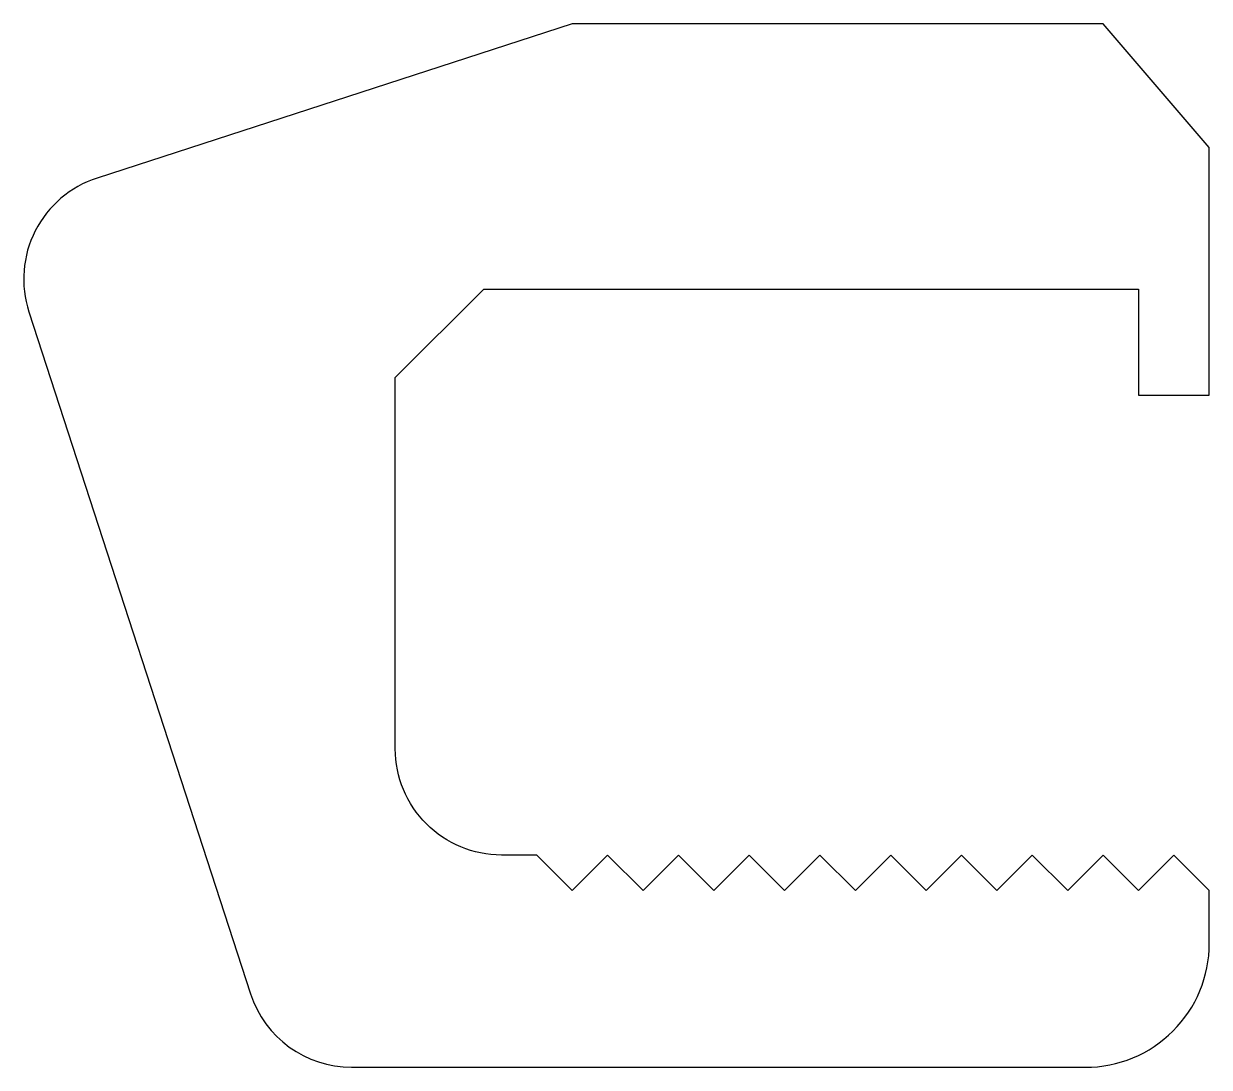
# Model space of a CAD drawing. Extents: x 151 to 184.5, y 210.1 to 239.6.
import ezdxf

# ---------------------------------------------------------------- set-up
doc = ezdxf.new("R2010")
doc.units = 0
doc.layers.add('ANA', color=220, linetype='CONTINUOUS')

msp = doc.modelspace()

# ---------------------------------------------------------------- linework, layer by layer
at = {"layer": 'ANA', "color": 7}
msp.add_lwpolyline([(181.499, 216.067), (180.499, 215.067), (179.499, 216.067), (178.499, 215.067), (177.499, 216.067), (176.499, 215.067), (175.499, 216.067), (174.499, 215.067), (173.499, 216.067), (172.499, 215.067), (171.499, 216.067), (170.499, 215.067), (169.499, 216.067), (168.499, 215.067), (167.499, 216.067), (166.499, 215.067), (165.499, 216.067), (164.499, 216.067, -0.414214), (161.499, 219.067), (161.499, 229.567), (163.999, 232.067), (182.499, 232.067), (182.499, 229.067), (184.499, 229.067), (184.499, 236.067), (181.499, 239.567), (166.499, 239.567), (153.072, 235.204, 0.414214), (151.146, 231.424), (157.412, 212.14, 0.32492), (160.265, 210.067), (180.999, 210.067, 0.414214), (184.499, 213.567), (184.499, 215.067), (183.499, 216.067), (182.499, 215.067)], format="xyb", close=True, dxfattribs=at)

doc.saveas('drawing.dxf')
